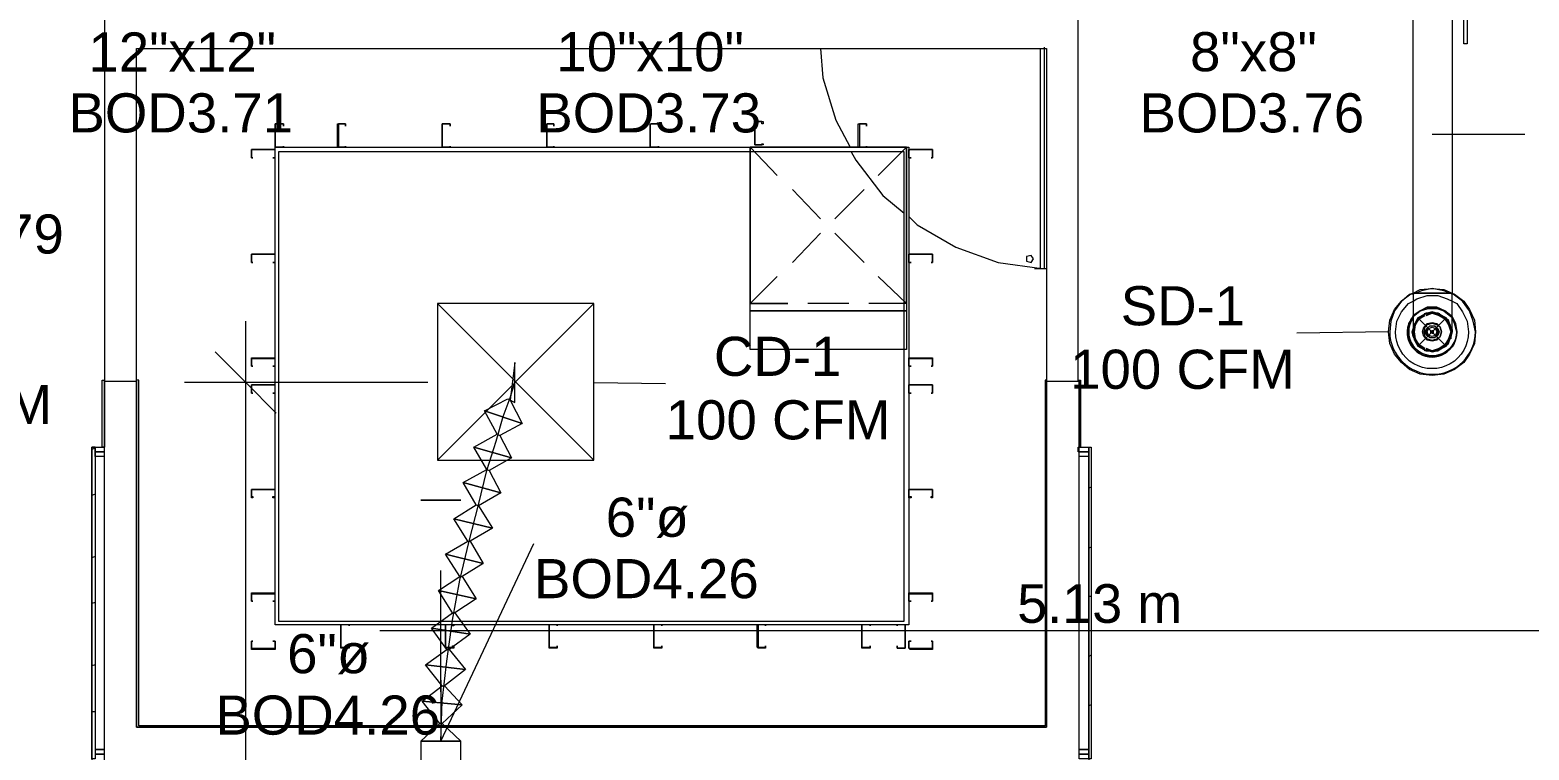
# Model space of a CAD drawing. Header units: metres. Extents: x 98 to 337, y -7 to 53.
# Drawn here: x 119.6 to 125.44, y 44.9 to 47.71 of the extents above; entities that cross this region are included whole.
import ezdxf

# ---------------------------------------------------------------- set-up
doc = ezdxf.new("R2010")
doc.units = ezdxf.units.M
doc.layers.add('HVAC - Ductos', color=5, linetype='Continuous', lineweight=0)
doc.layers.add('PDF_Text', color=7, linetype='Continuous', lineweight=0)
doc.layers.add('PDF_Geometry', color=7, linetype='Continuous', lineweight=0, true_color=0xaaaaaa)
doc.styles.add('PDF Helvetica', font='')
doc.styles.get('PDF Helvetica').set_extended_font_data('Helvetica')

msp = doc.modelspace()

# ---------------------------------------------------------------- linework, layer by layer
at = {"layer": 'HVAC - Ductos', "lineweight": 0}
for points in [[(125.1993, 47.6544), (125.1856, 47.6544), (125.1856, 47.833), (125.1993, 47.833)], [(122.4044, 47.2512), (123.0138, 47.2512), (123.0138, 46.6143), (122.4044, 46.6143)], [(121.7951, 46.6418), (121.1858, 46.6418), (121.1858, 46.0324), (121.7951, 46.0324)], [(125.0435, 46.628), (125.0802, 46.628), (125.1122, 46.6143), (125.1352, 46.596), (125.1398, 46.5914), (125.1352, 46.596), (125.1122, 46.6143), (125.0802, 46.628), (125.0435, 46.628), (125.016, 46.6143), (124.9885, 46.596), (124.9885, 46.5914), (125.016, 46.6143)], [(125.1352, 46.5914), (125.1076, 46.6143), (125.0802, 46.6234), (125.0481, 46.6234), (125.016, 46.6143), (125.0481, 46.6234), (125.0802, 46.6234), (125.1076, 46.6143), (125.1352, 46.5914), (125.1398, 46.5868)], [(125.126, 46.5776), (125.0848, 46.6052), (125.039, 46.6052), (125.0023, 46.5776), (124.9839, 46.5318), (125.0023, 46.486), (125.039, 46.4585), (125.0848, 46.4585), (125.126, 46.486), (125.1398, 46.5318)], [(124.9931, 46.5043), (124.9839, 46.5318), (124.9931, 46.5593), (124.9885, 46.5318)], [(124.9885, 46.5914), (124.9885, 46.5868), (124.9885, 46.5914), (124.9885, 46.596), (125.016, 46.6143)], [(125.0114, 46.5822), (125.0252, 46.596), (125.0435, 46.6052), (125.0252, 46.596), (125.0069, 46.5868), (124.9977, 46.5685)], [(125.0802, 46.5043), (125.0939, 46.5135), (125.0985, 46.5318), (125.0939, 46.5135), (125.0802, 46.4997), (125.0618, 46.4951), (125.0435, 46.4997), (125.0298, 46.5135), (125.0252, 46.5318), (125.0298, 46.5502), (125.0435, 46.5639), (125.0618, 46.5685), (125.0802, 46.5639), (125.0939, 46.5502), (125.0985, 46.5318), (125.0939, 46.5502), (125.0802, 46.5593), (125.0618, 46.5639), (125.0435, 46.5593), (125.0344, 46.5502), (125.0298, 46.5318), (125.0344, 46.5135), (125.0435, 46.5043), (125.0618, 46.4997)], [(125.0985, 46.596), (125.1122, 46.5822), (125.126, 46.5685), (125.1352, 46.5502), (125.126, 46.5685), (125.1168, 46.5868), (125.0985, 46.596), (125.0802, 46.6052)], [(125.158, 46.5318), (125.1534, 46.5639), (125.1398, 46.5914), (125.1534, 46.5639)], [(125.0435, 46.5456), (125.0527, 46.5548), (125.071, 46.5548), (125.0848, 46.5456), (125.0894, 46.5318), (125.0848, 46.5181), (125.071, 46.5089), (125.0527, 46.5089), (125.0435, 46.5181), (125.0344, 46.5318)], [(125.0435, 46.5456), (125.0527, 46.5548), (125.071, 46.5548), (125.0802, 46.5456), (125.0848, 46.5318), (125.0802, 46.5181), (125.071, 46.5089), (125.0527, 46.5089), (125.0435, 46.5181), (125.039, 46.5318)], [(125.0481, 46.5456), (125.0618, 46.5502), (125.0756, 46.5456), (125.0802, 46.5318), (125.0756, 46.5181), (125.0618, 46.5135), (125.0481, 46.5181), (125.0435, 46.5318)], [(125.0618, 46.5364), (125.0573, 46.5318), (125.0573, 46.5364), (125.0664, 46.5364), (125.0664, 46.5318), (125.0664, 46.5364)], [(125.0664, 46.5272), (125.0664, 46.5318), (125.0664, 46.5272), (125.0573, 46.5272), (125.0573, 46.5318), (125.0618, 46.5272)], [(125.126, 46.4951), (125.1352, 46.5135)], [(121.2774, 44.9374), (121.2728, 44.9374), (121.2636, 44.9374), (121.2544, 44.9374), (121.2361, 44.9374), (121.2178, 44.9374), (121.1994, 44.9374), (121.1812, 44.9374), (121.1628, 44.9374), (121.1445, 44.9374), (121.1353, 44.9374), (121.1261, 44.9374), (121.1216, 44.9374), (121.1261, 44.9374), (121.1353, 44.9374), (121.1445, 44.9374), (121.1628, 44.9374), (121.1812, 44.9374), (121.1994, 44.9374), (121.2178, 44.9374), (121.2361, 44.9374), (121.2544, 44.9374), (121.2636, 44.9374), (121.2728, 44.9374)], [(121.1216, 44.9374), (121.1307, 44.9374), (121.1445, 44.9374), (121.172, 44.9374), (121.1994, 44.9374), (121.227, 44.9374), (121.2544, 44.9374), (121.2682, 44.9374), (121.2774, 44.9374), (121.2682, 44.9374), (121.2544, 44.9374), (121.227, 44.9374), (121.1994, 44.9374), (121.172, 44.9374), (121.1445, 44.9374), (121.1307, 44.9374)], [(121.2774, 44.9374), (121.2682, 44.9374), (121.2544, 44.9374), (121.227, 44.9374), (121.1994, 44.9374), (121.172, 44.9374), (121.1445, 44.9374), (121.1307, 44.9374), (121.1216, 44.9374), (121.1307, 44.9374), (121.1445, 44.9374), (121.172, 44.9374), (121.1994, 44.9374), (121.227, 44.9374), (121.2544, 44.9374), (121.2682, 44.9374)]]:
    msp.add_lwpolyline(points, close=True, dxfattribs=at)
for points in [[(125.1398, 47.7597), (125.1398, 46.683), (125.1489, 46.6784), (125.1856, 46.651), (125.2085, 46.6188), (125.2268, 46.5776), (125.2314, 46.5318), (125.2268, 46.486), (125.2085, 46.4448), (125.1856, 46.4127), (125.1489, 46.3852), (125.1076, 46.3669), (125.0618, 46.3623), (125.016, 46.3669), (124.9747, 46.3852), (124.9427, 46.4127), (124.9152, 46.4448), (124.8969, 46.486), (124.8923, 46.5318), (124.8969, 46.5776), (124.9152, 46.6188), (124.9427, 46.651), (124.9747, 46.6784), (124.9885, 46.683), (124.9885, 47.7597)], [(122.5098, 47.1412), (122.4044, 47.2512)], [(123.0138, 46.6418), (123.0138, 47.2512), (122.4044, 47.2512), (122.4044, 46.6418)], [(123.0138, 47.1046), (123.0138, 47.2512), (122.9038, 47.1412)], [(122.6793, 46.9717), (122.5694, 47.0862)], [(122.8489, 47.0862), (122.7344, 46.9717)], [(122.4044, 46.8663), (122.4044, 47.0221)], [(122.6793, 46.9167), (122.5694, 46.8021)], [(122.8489, 46.8021), (122.7344, 46.9167)], [(122.5098, 46.7472), (122.4044, 46.6418), (122.5511, 46.6418)], [(122.9038, 46.7472), (123.0138, 46.6418), (122.8672, 46.6418)], [(125.1398, 46.6784), (125.1076, 46.6922), (125.0618, 46.7014), (125.0206, 46.6922), (124.9885, 46.6784)], [(124.9885, 46.683), (125.016, 46.6968), (125.0618, 46.7014), (125.1076, 46.6968), (125.1398, 46.683)], [(125.1398, 46.5318), (125.1398, 46.5364), (125.1398, 46.5548), (125.1398, 46.5868), (125.1398, 46.6234), (125.1398, 46.6647), (125.1398, 46.683), (125.1352, 46.683), (125.126, 46.683), (125.1168, 46.683), (125.0985, 46.683), (125.0802, 46.683), (125.0618, 46.683), (125.0435, 46.683), (125.0252, 46.683), (125.0069, 46.683), (124.9977, 46.683), (124.9885, 46.683), (124.9885, 46.6418), (124.9885, 46.6006), (124.9885, 46.5685), (124.9885, 46.5456), (124.9885, 46.5318)], [(124.9885, 46.683), (124.9977, 46.683), (125.0069, 46.683), (125.0252, 46.683), (125.0435, 46.683), (125.0618, 46.683), (125.0802, 46.683), (125.0985, 46.683), (125.1168, 46.683), (125.126, 46.683), (125.1352, 46.683), (125.1398, 46.683)], [(121.7951, 46.0324), (121.1858, 46.6418)], [(121.1858, 46.0324), (121.7951, 46.6418)], [(122.5511, 46.6418), (122.4044, 46.6418)], [(122.7893, 46.6418), (122.6289, 46.6418)], [(122.7893, 46.6418), (122.6289, 46.6418)], [(124.9885, 46.651), (125.0023, 46.6601), (125.0435, 46.6738), (125.0848, 46.6738), (125.1214, 46.6601), (125.1398, 46.651)], [(125.0344, 46.4631), (125.0618, 46.454), (125.0435, 46.4585), (125.0252, 46.4677), (125.0069, 46.4768), (125.0344, 46.4631), (125.0618, 46.454), (125.0894, 46.4631), (125.0618, 46.454), (125.0802, 46.4585), (125.0985, 46.4677), (125.1168, 46.4768), (125.126, 46.4951), (125.1122, 46.4814), (125.0985, 46.4677), (125.0802, 46.4585), (125.0618, 46.4585), (125.0435, 46.4585), (125.0252, 46.4677), (125.0114, 46.4814), (124.9977, 46.4951), (124.9931, 46.5135), (124.9885, 46.5318), (124.9931, 46.5502), (124.9977, 46.5685), (124.9885, 46.5502), (124.9885, 46.541)], [(125.039, 46.6006), (125.0618, 46.6052), (125.0894, 46.6006), (125.1168, 46.5868), (125.0894, 46.6006), (125.0618, 46.6097), (125.0435, 46.6052), (125.0618, 46.6052), (125.0802, 46.6052), (125.0618, 46.6097), (125.0344, 46.6006), (125.0069, 46.5868), (124.9931, 46.5593), (124.9931, 46.5639)], [(124.9931, 46.5593), (125.0069, 46.5868), (125.0344, 46.6006), (125.0618, 46.6097), (125.0894, 46.6006)], [(125.0344, 46.4677), (125.0114, 46.4814), (124.9977, 46.5043), (124.9931, 46.5318), (124.9977, 46.5593), (125.0114, 46.5822), (125.0344, 46.596)], [(124.9977, 46.5639), (125.0114, 46.5822), (125.0298, 46.596)], [(125.0069, 46.5868), (125.1168, 46.4768)], [(125.1168, 46.5868), (125.0069, 46.4768)], [(125.0298, 46.6006), (125.0344, 46.6006), (125.0344, 46.6052)], [(125.039, 46.596), (125.0618, 46.6052), (125.0894, 46.596), (125.1122, 46.5822), (125.126, 46.5593), (125.1352, 46.5318), (125.126, 46.5043), (125.1122, 46.4814), (125.0894, 46.4677), (125.0618, 46.4585), (125.039, 46.4677)], [(125.0894, 46.6052), (125.0894, 46.6006), (125.0939, 46.6006)], [(125.0939, 46.596), (125.1122, 46.5822), (125.1306, 46.5639), (125.1306, 46.5593), (125.1352, 46.5593)], [(125.1352, 46.5043), (125.1398, 46.5318), (125.1306, 46.5593), (125.1168, 46.5868), (125.1306, 46.5593), (125.1398, 46.5318), (125.1306, 46.5043), (125.1306, 46.4997), (125.1122, 46.4814), (125.0939, 46.4677)], [(125.0298, 46.4631), (125.0344, 46.4631), (125.0298, 46.4631), (125.0252, 46.4677), (125.0069, 46.4768), (124.9977, 46.4951), (124.9931, 46.4997), (124.9931, 46.5043), (124.9885, 46.5135), (124.9839, 46.5318), (124.9885, 46.541)], [(124.9931, 46.5089), (124.9885, 46.5318), (124.9931, 46.5548)], [(124.9885, 46.5364), (124.9885, 46.5318), (124.9885, 46.5135), (124.9977, 46.4951), (125.0069, 46.4768), (124.9931, 46.5043), (124.9931, 46.4997), (125.0069, 46.4768), (125.0298, 46.4631), (125.0344, 46.4585)], [(124.9931, 46.4997), (124.9931, 46.5043)], [(125.1398, 46.541), (125.1398, 46.5318), (125.1352, 46.5135), (125.1352, 46.5043), (125.1306, 46.5043), (125.1306, 46.4997), (125.126, 46.4951), (125.1168, 46.4768), (125.0985, 46.4677), (125.0939, 46.4631), (125.0894, 46.4631), (125.0802, 46.4585), (125.0618, 46.454), (125.0435, 46.4585), (125.039, 46.4585)], [(125.0894, 46.4631), (125.1168, 46.4768), (125.1306, 46.5043)], [(125.1306, 46.5548), (125.1352, 46.5318), (125.1306, 46.5089)], [(125.1352, 46.5043), (125.1306, 46.5043), (125.1306, 46.4997)], [(125.1352, 46.541), (125.1352, 46.5502), (125.1352, 46.5318), (125.1352, 46.5135), (125.1398, 46.5318), (125.1352, 46.5364)], [(125.0298, 46.4677), (125.0114, 46.4814), (124.9977, 46.4997)], [(125.1306, 46.4997), (125.1168, 46.4768), (125.0939, 46.4631), (125.0894, 46.4631), (125.0618, 46.4585), (125.039, 46.4631)], [(125.0939, 46.4631), (125.0894, 46.4631)], [(121.4607, 46.2707), (121.4881, 46.2569), (121.4881, 46.4127), (121.4698, 46.2661), (121.5156, 46.1745), (121.369, 46.2248), (121.4607, 46.2707), (121.4698, 46.2661)], [(121.1994, 44.9374), (121.204, 45.0932), (121.2224, 45.2489), (121.2453, 45.4093), (121.2728, 45.565), (121.3094, 45.7163), (121.3461, 45.8583), (121.3782, 45.9912), (121.4148, 46.1057), (121.4423, 46.2019), (121.4698, 46.2753), (121.4835, 46.3211), (121.4881, 46.3348)], [(121.4194, 46.1332), (121.369, 46.2248), (121.5156, 46.1745), (121.4285, 46.1286), (121.4743, 46.0416), (121.3278, 46.0828), (121.4194, 46.1332), (121.4285, 46.1286)], [(121.3782, 45.9958), (121.3278, 46.0828), (121.4743, 46.0416), (121.3873, 45.9912), (121.4331, 45.9042), (121.2865, 45.9453), (121.3782, 45.9958), (121.3873, 45.9912)], [(121.3369, 45.8583), (121.2865, 45.9453), (121.4331, 45.9042), (121.3461, 45.8537), (121.401, 45.7667), (121.2498, 45.8033), (121.3369, 45.8583), (121.3461, 45.8537)], [(121.3048, 45.7163), (121.2498, 45.8033), (121.401, 45.7667), (121.314, 45.7163), (121.3644, 45.6293), (121.2178, 45.6659), (121.3048, 45.7163), (121.314, 45.7163)], [(121.2728, 45.5788), (121.2178, 45.6659), (121.3644, 45.6293), (121.282, 45.5788), (121.3369, 45.4918), (121.1903, 45.5238), (121.2728, 45.5788), (121.282, 45.5788)], [(121.2453, 45.4368), (121.1903, 45.5238), (121.3369, 45.4918), (121.2544, 45.4368), (121.314, 45.3544), (121.1628, 45.3772), (121.2453, 45.4368), (121.2544, 45.4368)], [(121.2498, 45.391), (121.2498, 45.3864), (121.2453, 45.3864), (121.2453, 45.391)], [(121.2224, 45.2947), (121.1628, 45.3772), (121.314, 45.3544), (121.2316, 45.2947), (121.2956, 45.2169), (121.1399, 45.2352), (121.2224, 45.2947), (121.2316, 45.2947)], [(121.204, 45.1527), (121.1399, 45.2352), (121.2956, 45.2169), (121.2132, 45.1527), (121.282, 45.0795), (121.1261, 45.0932), (121.204, 45.1527), (121.2132, 45.1527)], [(121.1949, 45.0061), (121.1261, 45.0932), (121.282, 45.0795), (121.204, 45.0061), (121.1949, 45.0061), (121.1216, 44.9374), (121.1216, 42.7519), (121.1261, 42.7519), (121.1353, 42.7519), (121.1445, 42.7519), (121.1628, 42.7519), (121.1812, 42.7519), (121.1994, 42.7519), (121.2178, 42.7519), (121.2361, 42.7519), (121.2544, 42.7519), (121.2636, 42.7519), (121.2728, 42.7519), (121.2774, 42.7519), (121.2774, 44.9374), (121.1216, 44.9374), (121.2774, 44.9374), (121.204, 45.0061)]]:
    msp.add_lwpolyline(points, dxfattribs=at)
for points in [[(124.9885, 46.6784), (124.9793, 46.6784), (124.9427, 46.651), (124.9152, 46.6143), (124.9015, 46.573), (124.8969, 46.5318, 0.986375), (125.2314, 46.5318), (125.2222, 46.573), (125.2085, 46.6143), (125.181, 46.651), (125.1443, 46.6784), (125.1398, 46.6784)], [(125.1398, 46.651), (125.158, 46.6418), (125.181, 46.6097), (125.1993, 46.573), (125.2039, 46.5318, -1.008641), (124.9198, 46.5318), (124.9244, 46.573), (124.9427, 46.6097), (124.9702, 46.6418), (124.9885, 46.651)]]:
    msp.add_lwpolyline(points, format="xyb", dxfattribs=at)
msp.add_lwpolyline([(124.9885, 46.5914), (124.9702, 46.5639), (124.9656, 46.5318, 1.018356), (125.158, 46.5318), (125.1489, 46.5639), (125.1398, 46.5868, -1.368432), (124.9702, 46.5318), (124.9747, 46.5639), (124.9885, 46.5868, 1.368438), (125.158, 46.5318, -1.443724)], format="xyb", close=True, dxfattribs=at)
at = {"layer": 'PDF_Geometry', "lineweight": 0}
for points in [[(123.5591, 46.3394), (123.5591, 44.9924), (123.5591, 46.3394), (123.6827, 46.3394), (123.6827, 47.636), (123.6827, 47.7597), (120.0128, 47.7597), (119.8891, 47.7597), (119.8891, 46.3394), (119.8891, 46.0828), (119.8799, 46.0828), (119.8799, 46.3439), (119.8891, 46.3439)], [(119.8891, 44.8595), (119.8891, 44.8687), (119.8891, 44.9924), (119.8891, 46.3394), (120.0128, 46.3394), (120.0128, 47.636), (123.5591, 47.636), (123.5591, 46.3394), (123.6873, 46.3394)], [(122.6793, 47.636), (122.6885, 47.5215), (122.7389, 47.3565), (122.7939, 47.2512)], [(123.5361, 46.7792), (123.5361, 47.636)], [(123.5499, 47.6406), (123.5499, 46.7792)], [(125.0618, 47.3015), (125.4238, 47.3015)], [(122.4044, 47.1046), (122.4044, 47.2512), (122.5511, 47.2512)], [(122.6289, 47.2512), (122.7893, 47.2512)], [(122.7985, 47.2328), (122.8168, 47.2008), (122.9222, 47.0633), (123.0047, 46.9946)], [(122.8672, 47.2512), (123.0138, 47.2512)], [(123.0138, 47.0221), (123.0138, 46.8663)], [(123.023, 46.9808), (123.055, 46.9487), (123.2063, 46.8617), (123.3712, 46.8021), (123.5407, 46.7792)], [(122.4044, 46.6418), (122.4044, 46.7838)], [(123.0138, 46.7838), (123.0138, 46.6418), (122.8672, 46.6418)], [(123.5132, 46.7792), (123.5591, 46.7792)], [(120.4389, 44.0027), (120.4389, 46.573)], [(124.8923, 46.5318), (124.535, 46.5272)], [(120.3198, 46.454), (120.4389, 46.3348), (120.558, 46.2157)], [(120.5534, 46.4265), (120.4618, 46.4265), (120.4618, 46.3989), (120.4618, 46.4265), (120.4618, 46.431), (120.5534, 46.431)], [(119.8891, 46.3394), (120.0128, 46.3394)], [(123.5591, 46.3439), (123.5545, 46.3439), (123.5545, 44.997), (120.022, 44.997), (120.022, 46.3439), (120.0128, 46.3439)], [(121.1491, 46.3348), (120.4389, 46.3348), (120.2006, 46.3348)], [(121.7951, 46.3348), (122.0745, 46.3303)], [(123.6827, 46.3439), (123.6919, 46.3439), (123.6919, 46.0828)], [(123.6873, 46.0645), (123.724, 46.0645), (123.724, 44.9053), (123.6873, 44.9053), (123.724, 44.9053), (123.724, 44.887), (123.6873, 44.887), (123.724, 44.887), (123.724, 44.8687), (123.6873, 44.8687), (123.6873, 44.9924), (123.6873, 46.3394), (123.6873, 46.0828)], [(119.8525, 46.0828), (119.8387, 46.0828), (119.8387, 44.8687), (119.8387, 46.0828), (119.8525, 46.0828), (119.8525, 44.8687), (119.8387, 44.8687)], [(119.8525, 46.0782), (119.8387, 46.0736)], [(119.8525, 46.0645), (119.8525, 44.9053), (119.8891, 44.9053), (119.8525, 44.9053), (119.8525, 44.887), (119.8891, 44.887), (119.8525, 44.887), (119.8525, 44.8687), (119.8387, 44.8687), (119.8387, 43.5903), (119.8525, 43.5903), (119.8525, 43.6087), (119.8891, 43.6087)], [(119.8891, 46.0462), (119.8525, 46.0462), (119.8525, 46.0645), (119.8891, 46.0645), (119.8525, 46.0645), (119.8525, 46.0828), (119.8891, 46.0828)], [(123.724, 46.0645), (123.724, 46.0462), (123.6873, 46.0462)], [(123.724, 46.0828), (123.7331, 46.0828), (123.7331, 44.8687), (123.724, 44.8687), (123.724, 46.0828), (123.7331, 46.0828), (123.7331, 44.8687), (123.724, 44.8687), (123.724, 43.5903), (123.7331, 43.5903), (123.7331, 42.3121), (123.724, 42.3121), (123.724, 41.0338), (123.7331, 41.0338), (123.7331, 39.7555), (123.724, 39.7555), (123.724, 38.5459), (123.7331, 38.5459), (123.7331, 39.7555), (123.724, 39.7555), (123.724, 41.0338), (123.7331, 41.043)], [(123.7331, 45.927), (123.724, 45.9225)], [(119.8525, 45.8996), (119.8387, 45.895)], [(120.5534, 45.8858), (120.5443, 45.8858), (120.5443, 45.8904), (120.5534, 45.8904)], [(121.1994, 45.1757), (121.1994, 44.9374), (121.5614, 45.7071)], [(123.7331, 45.6934), (123.724, 45.6888)], [(119.8525, 45.6567), (119.8387, 45.6521)], [(121.1994, 45.1298), (121.1994, 45.3681), (121.1994, 45.6017)], [(120.5534, 45.5101), (120.4618, 45.5101), (120.4618, 45.4826), (120.4618, 45.5101), (120.4618, 45.5147), (120.5534, 45.5147)], [(119.8525, 45.478), (119.8387, 45.4734)], [(123.7331, 45.501), (123.724, 45.501)], [(122.4365, 45.391), (122.4365, 45.3039), (122.464, 45.3039), (122.464, 45.3085), (122.464, 45.2993), (122.4365, 45.2993), (122.432, 45.3039), (122.432, 45.391)], [(120.9612, 45.3681), (126.5647, 45.3681)], [(120.4664, 45.3268), (120.4618, 45.3268)], [(120.4618, 45.3268), (120.4664, 45.3268)], [(119.8525, 45.2352), (119.8387, 45.2306)], [(123.7331, 45.2719), (123.724, 45.2673)], [(119.8525, 45.0519), (119.8387, 45.0519)], [(123.7331, 45.0795), (123.724, 45.0749)]]:
    msp.add_lwpolyline(points, dxfattribs=at)
for points in [[(120.5534, 47.2512), (120.5534, 47.3382), (120.5534, 47.3428), (120.5855, 47.3428), (120.5855, 47.3336), (120.5855, 47.3428), (120.5534, 47.3428), (120.5534, 47.3382), (120.5534, 47.2512), (120.5855, 47.2512)], [(120.8009, 47.2512), (120.7963, 47.2512), (120.7963, 47.3382), (120.7963, 47.3428), (120.8009, 47.3428), (120.8283, 47.3428), (120.8283, 47.3336), (120.8283, 47.3428), (120.8009, 47.3428), (120.8009, 47.3382), (120.8009, 47.2512), (120.8283, 47.2512)], [(121.204, 47.2512), (121.204, 47.3382), (121.204, 47.3428), (121.2361, 47.3428), (121.2361, 47.3336), (121.2361, 47.3428), (121.204, 47.3428), (121.204, 47.3382), (121.204, 47.2512), (121.2361, 47.2512)], [(121.6118, 47.2512), (121.6118, 47.3382), (121.6118, 47.3428), (121.6393, 47.3428), (121.6393, 47.3336), (121.6393, 47.3428), (121.6118, 47.3428), (121.6118, 47.3382), (121.6118, 47.2512), (121.6393, 47.2512)], [(122.0196, 47.2512), (122.015, 47.2512), (122.015, 47.3382), (122.015, 47.3428), (122.0196, 47.3428), (122.0471, 47.3428), (122.0471, 47.3336), (122.0471, 47.3428), (122.0196, 47.3428), (122.015, 47.3382), (122.015, 47.2512), (122.0196, 47.2512), (122.0471, 47.2512)], [(122.4228, 47.2603), (122.4228, 47.3474), (122.4228, 47.3519), (122.4549, 47.3519), (122.4549, 47.3428), (122.4503, 47.3428), (122.4503, 47.3519), (122.4228, 47.3519), (122.4228, 47.3474), (122.4228, 47.2603), (122.4503, 47.2603), (122.4503, 47.2649), (122.4549, 47.2649), (122.4549, 47.2603)], [(122.8306, 47.2512), (122.826, 47.2512), (122.826, 47.3382), (122.826, 47.3428), (122.8306, 47.3428), (122.858, 47.3428), (122.858, 47.3336), (122.858, 47.3428), (122.8306, 47.3428), (122.8306, 47.3382), (122.8306, 47.2512), (122.858, 47.2512)], [(120.4618, 47.2374), (120.4618, 47.242), (120.5534, 47.242), (120.4618, 47.242), (120.4618, 47.2374), (120.4618, 47.2099)], [(120.4664, 47.2099), (120.4618, 47.2099)], [(120.5443, 47.2099), (120.5534, 47.2099)], [(120.5534, 45.391), (120.5534, 45.4047), (120.5534, 47.2328), (120.5534, 47.2512), (123.023, 47.2512), (123.023, 47.2328), (123.023, 45.4047), (123.023, 45.391)], [(123.0047, 47.2328), (120.5672, 47.2328), (120.5672, 45.4047), (123.0047, 45.4047)], [(120.5855, 47.2557), (120.5855, 47.2512)], [(120.8283, 47.2557), (120.8283, 47.2512)], [(121.2361, 47.2557), (121.2361, 47.2512)], [(121.6393, 47.2557), (121.6393, 47.2512)], [(122.0471, 47.2557), (122.0471, 47.2512)], [(122.858, 47.2557), (122.858, 47.2512)], [(123.1147, 47.2374), (123.1147, 47.242), (123.0276, 47.242), (123.023, 47.2374), (123.023, 47.2099), (123.0322, 47.2099), (123.023, 47.2099), (123.023, 47.2374), (123.023, 47.242), (123.0276, 47.242), (123.1147, 47.242), (123.1147, 47.2374), (123.1147, 47.2099)], [(123.1101, 47.2099), (123.1147, 47.2099)], [(120.4618, 46.8342), (120.5534, 46.8342), (120.4618, 46.8342), (120.4618, 46.8021)], [(120.4664, 46.8021), (120.4618, 46.8021)], [(120.5443, 46.8021), (120.5534, 46.8021)], [(123.1147, 46.8342), (123.0276, 46.8342), (123.023, 46.8342), (123.023, 46.8021), (123.0322, 46.8021), (123.023, 46.8021), (123.023, 46.8342), (123.0276, 46.8342), (123.1147, 46.8342), (123.1147, 46.8021)], [(123.1101, 46.8021), (123.1147, 46.8021)], [(123.5086, 46.8159), (123.4995, 46.8297), (123.4812, 46.8251), (123.4812, 46.8067), (123.4995, 46.8021)], [(123.0138, 46.6143), (123.0138, 46.4631), (122.4044, 46.4631), (122.4044, 46.6143)], [(120.4664, 46.3989), (120.4618, 46.3989)], [(120.5443, 46.3989), (120.5534, 46.3989)], [(123.1147, 46.4265), (123.0276, 46.4265), (123.023, 46.4265), (123.023, 46.3989), (123.0322, 46.3989), (123.023, 46.3989), (123.023, 46.4265), (123.023, 46.431), (123.0276, 46.431), (123.1147, 46.431), (123.1147, 46.4265), (123.1147, 46.3989)], [(123.1101, 46.3989), (123.1147, 46.3989)], [(120.0128, 44.9924), (120.0128, 46.3394)], [(120.4618, 46.3211), (120.4618, 46.3257), (120.5534, 46.3257), (120.4618, 46.3257), (120.4618, 46.3211), (120.4618, 46.2936)], [(123.1147, 46.3211), (123.1147, 46.3257), (123.0276, 46.3257), (123.023, 46.3211), (123.023, 46.2936), (123.0322, 46.2936), (123.023, 46.2936), (123.023, 46.3211), (123.023, 46.3257), (123.0276, 46.3257), (123.1147, 46.3257), (123.1147, 46.3211), (123.1147, 46.2936)], [(120.4664, 46.2936), (120.4618, 46.2936)], [(120.5443, 46.2936), (120.5534, 46.2936)], [(123.1101, 46.2936), (123.1147, 46.2936)], [(123.6827, 46.0828), (123.724, 46.0828), (123.724, 46.0645), (123.6827, 46.0645)], [(120.4618, 45.9179), (120.5534, 45.9179), (120.4618, 45.9179), (120.4618, 45.8904), (120.4664, 45.8904), (120.4664, 45.8858), (120.4618, 45.8858)], [(123.1101, 45.8858), (123.1101, 45.8904), (123.1147, 45.8904), (123.1147, 45.9179), (123.0276, 45.9179), (123.023, 45.9179), (123.023, 45.8904), (123.0322, 45.8904), (123.0322, 45.8858), (123.023, 45.8858), (123.023, 45.9179), (123.0276, 45.9179), (123.1147, 45.9179), (123.1147, 45.8858)], [(121.2774, 45.8766), (121.2682, 45.8766), (121.2544, 45.8766), (121.227, 45.8766), (121.1994, 45.8766), (121.172, 45.8766), (121.1445, 45.8766), (121.1307, 45.8766), (121.1216, 45.8766), (121.1307, 45.8766), (121.1445, 45.8766), (121.172, 45.8766), (121.1994, 45.8766), (121.227, 45.8766), (121.2544, 45.8766), (121.2682, 45.8766)], [(121.1216, 45.8766), (121.1307, 45.8766), (121.1445, 45.8766), (121.172, 45.8766), (121.1994, 45.8766), (121.227, 45.8766), (121.2544, 45.8766), (121.2682, 45.8766), (121.2774, 45.8766), (121.2682, 45.8766), (121.2544, 45.8766), (121.227, 45.8766), (121.1994, 45.8766), (121.172, 45.8766), (121.1445, 45.8766), (121.1307, 45.8766)], [(123.1147, 45.5101), (123.0276, 45.5101), (123.023, 45.5101), (123.023, 45.4826), (123.0322, 45.4826), (123.023, 45.4826), (123.023, 45.5101), (123.023, 45.5147), (123.0276, 45.5147), (123.1147, 45.5147), (123.1147, 45.5101), (123.1147, 45.4826)], [(120.4664, 45.4826), (120.4618, 45.4826)], [(120.5443, 45.4826), (120.5534, 45.4826)], [(123.1101, 45.4826), (123.1147, 45.4826)], [(120.8101, 45.3039), (120.8146, 45.3039), (120.8421, 45.3039), (120.8421, 45.3085), (120.8421, 45.2993), (120.8146, 45.2993), (120.8101, 45.2993), (120.8101, 45.3039), (120.8101, 45.391)], [(120.8421, 45.3864), (120.8421, 45.391)], [(121.2178, 45.3039), (121.2453, 45.3039), (121.2453, 45.3085), (121.2498, 45.3085), (121.2498, 45.2993), (121.2178, 45.2993), (121.2178, 45.3039), (121.2178, 45.391)], [(121.621, 45.3039), (121.6256, 45.3039), (121.6531, 45.3039), (121.6531, 45.3085), (121.6531, 45.2993), (121.6256, 45.2993), (121.621, 45.2993), (121.621, 45.3039), (121.621, 45.391)], [(121.6531, 45.3864), (121.6531, 45.391)], [(122.0287, 45.3039), (122.0609, 45.3039), (122.0609, 45.3085), (122.0609, 45.2993), (122.0287, 45.2993), (122.0287, 45.3039), (122.0287, 45.391)], [(122.0609, 45.3864), (122.0609, 45.391)], [(122.464, 45.3864), (122.464, 45.391)], [(122.8398, 45.3039), (122.8718, 45.3039), (122.8718, 45.3085), (122.8718, 45.2993), (122.8398, 45.2993), (122.8398, 45.3039), (122.8398, 45.391)], [(122.8718, 45.3864), (122.8718, 45.391)], [(122.9772, 45.3864), (122.9772, 45.391)], [(123.0093, 45.3039), (123.0093, 45.2993), (123.0047, 45.2993), (122.9772, 45.2993), (122.9772, 45.3085), (122.9772, 45.2993), (123.0047, 45.2993), (123.0093, 45.2993), (123.0093, 45.3039), (123.0093, 45.391)], [(120.4618, 45.2993), (120.5489, 45.2993), (120.5534, 45.2993), (120.5534, 45.3268), (120.5443, 45.3268), (120.5534, 45.3268), (120.5534, 45.2993), (120.5489, 45.2947), (120.4618, 45.2947), (120.4618, 45.2993), (120.4618, 45.3268)], [(120.4664, 45.3268), (120.4618, 45.3268)], [(120.4618, 45.2993), (120.5534, 45.2993), (120.5534, 45.3268), (120.5443, 45.3268), (120.5534, 45.3268), (120.5534, 45.2993), (120.5534, 45.2947), (120.4618, 45.2947), (120.4618, 45.2993), (120.4618, 45.3268)], [(123.1147, 45.2993), (123.1147, 45.2947), (123.0276, 45.2947), (123.023, 45.2993), (123.023, 45.3268), (123.0322, 45.3268), (123.023, 45.3268), (123.023, 45.2993), (123.0276, 45.2993), (123.1147, 45.2993), (123.1147, 45.3268)], [(123.1101, 45.3268), (123.1147, 45.3268)], [(123.5591, 44.9924), (120.0128, 44.9924)]]:
    msp.add_lwpolyline(points, close=True, dxfattribs=at)

# ---------------------------------------------------------------- texts
at = {"layer": 'PDF_Text', "lineweight": 0, "attachment_point": 4, "style": 'PDF Helvetica'}
for s, insert, char_height in [('12"x12"', (119.8258, 47.6222), 0.15242), ('10"x10"', (121.6493, 47.6222), 0.15242), ('8"x8"', (124.1189, 47.6222), 0.15242), ('BOD3.71', (119.7479, 47.3839), 0.15242), ('BOD3.73', (121.5714, 47.3839), 0.15242), ('BOD3.76', (123.9219, 47.3839), 0.15242), ('BOD3.79', (118.8544, 46.912), 0.15242), ('SD-1', (123.8486, 46.6325), 0.15242), ('CD-1', (122.2633, 46.4355), 0.15242), ('100 CFM', (123.6516, 46.3851), 0.15242), ('100 CFM', (118.8086, 46.2476), 0.15242), ('100 CFM', (122.0754, 46.1881), 0.15242), ('6"ø', (121.8418, 45.8078), 0.15242), ('BOD4.26', (121.5623, 45.5695), 0.15242), ('5.13 m', (123.4454, 45.4726), 0.15053), ('6"ø', (120.6001, 45.2763), 0.15242), ('BOD4.26', (120.3206, 45.038), 0.15242)]:
    msp.add_mtext(s, dxfattribs=dict(at, insert=insert, char_height=char_height))

doc.saveas('drawing.dxf')
